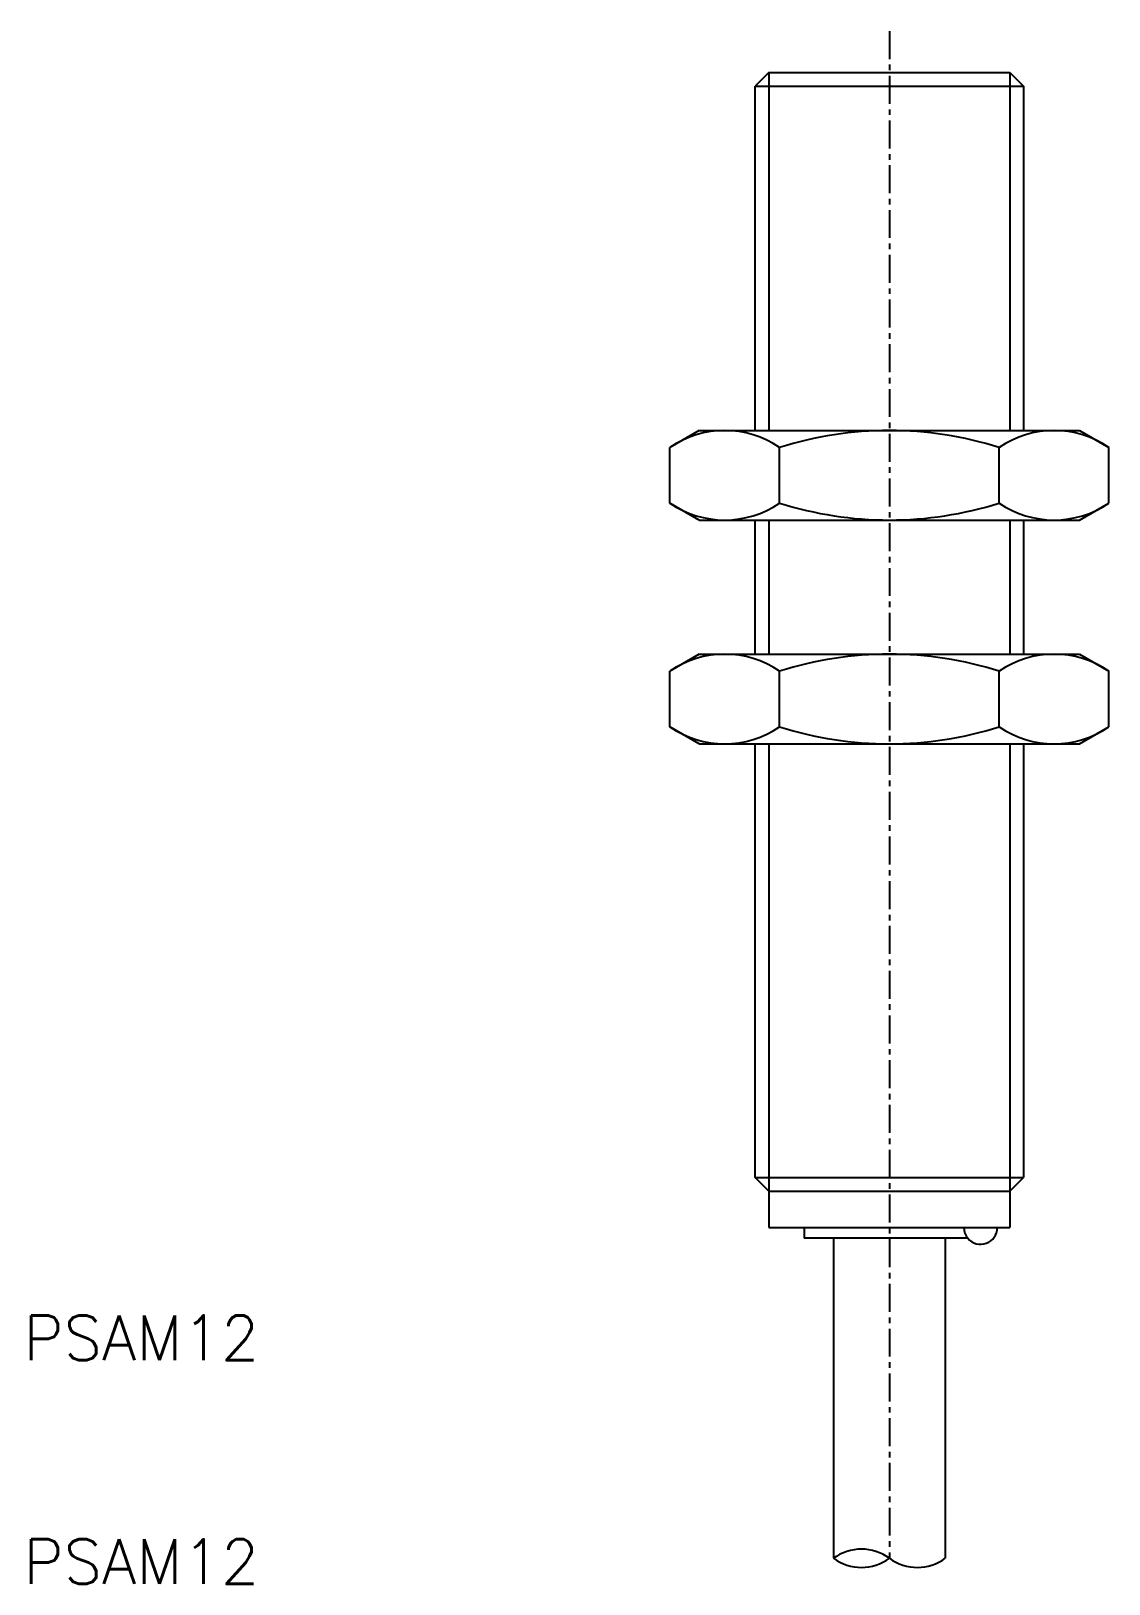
# Model space of a CAD drawing. Extents: x -38.4 to 9.8, y -67.6 to 1.9.
import ezdxf

# ---------------------------------------------------------------- set-up
doc = ezdxf.new("R2010")
doc.units = 0
doc.linetypes.add('CENTER', pattern=[2, 1.25, -0.25, 0.25, -0.25])
doc.layers.get('0').update_dxf_attribs({"linetype": 'CONTINUOUS'})
doc.layers.add('CENTER', color=1, linetype='CENTER')
doc.styles.get("Standard").update_dxf_attribs({"font": 'txt', "bigfont": 'bigfont.shx'})

msp = doc.modelspace()

# ---------------------------------------------------------------- linework, layer by layer
at = {"color": 7, "linetype": 'CONTINUOUS'}
for p, q in [((-5.39, 0), (-6, -0.61)), ((-5.39, 0), (-4.743, 0)), ((-5.39, 0), (-4.743, 0)), ((-4.743, 0), (4.743, 0)), ((-4.743, 0), (4.743, 0)), ((4.743, 0), (5.39, 0)), ((4.743, 0), (5.39, 0)), ((5.39, 0), (6, -0.61)), ((-6, -0.61), (6, -0.61)), ((-6, -16), (-6, -0.61)), ((6, -0.61), (6, -16)), ((-8.5, -16), (-9.815, -16.759)), ((-8.5, -16), (8.5, -16)), ((-8.5, -16), (8.5, -16)), ((8.5, -16), (9.815, -16.759)), ((-9.815, -19.241), (-9.815, -16.759)), ((-4.907, -19.241), (-4.907, -16.759)), ((4.907, -19.241), (4.907, -16.759)), ((4.907, -19.195), (4.907, -16.805)), ((9.815, -19.241), (9.815, -16.759)), ((-8.5, -20), (-9.815, -19.241)), ((8.5, -20), (9.815, -19.241)), ((-8.5, -20), (8.5, -20)), ((-6, -26), (-6, -20)), ((6, -20), (6, -26)), ((-8.5, -26), (-9.815, -26.759)), ((-8.5, -26), (8.5, -26)), ((-8.5, -26), (8.5, -26)), ((8.5, -26), (9.815, -26.759)), ((-9.815, -29.241), (-9.815, -26.759)), ((-4.907, -29.241), (-4.907, -26.759)), ((4.907, -29.241), (4.907, -26.759)), ((4.907, -29.195), (4.907, -26.805)), ((9.815, -29.241), (9.815, -26.759)), ((-8.5, -30), (-9.815, -29.241)), ((8.5, -30), (9.815, -29.241)), ((-8.5, -30), (8.5, -30)), ((-6, -49.39), (-6, -30)), ((6, -30), (6, -49.39)), ((-5.39, -50), (-6, -49.39)), ((-6, -49.39), (6, -49.39)), ((5.39, -50), (6, -49.39)), ((-5.39, -50), (5.39, -50)), ((-5.39, -50), (-5.39, -51.627)), ((5.39, -50), (5.39, -51.627)), ((-5.39, -51.627), (-3.808, -51.627)), ((-3.808, -51.627), (-3.808, -52.105)), ((-3.808, -51.627), (4.824, -51.627)), ((4.824, -51.627), (5.39, -51.627)), ((-2.5, -52.105), (-3.808, -52.105)), ((-2.5, -52.105), (-2.5, -66.406)), ((2.5, -52.105), (-2.5, -52.105)), ((2.5, -52.105), (2.5, -66.406)), ((3.507, -52.105), (2.5, -52.105))]:
    msp.add_line(p, q, dxfattribs=at)
at = {"color": 3, "linetype": 'CONTINUOUS'}
for p, q in [((-5.39, 0), (-5.39, -16)), ((5.39, 0), (5.39, -16)), ((-5.39, -20), (-5.39, -26)), ((5.39, -20), (5.39, -26)), ((-5.39, -30), (-5.39, -50)), ((5.39, -30), (5.39, -50))]:
    msp.add_line(p, q, dxfattribs=at)
at = {"color": 7, "linetype": 'CONTINUOUS'}
for centre, radius, start, end in [((-7.361, -20.345), 4.345, 55.61575, 124.38425), ((0, -32.241), 16.241, 72.41205, 107.58795), ((7.361, -20.345), 4.345, 55.61575, 124.38425), ((-7.361, -15.655), 4.345, 235.61575, 304.38425), ((0, -3.759), 16.241, 252.41205, 287.58795), ((7.361, -15.655), 4.345, 235.61575, 304.38425), ((-7.361, -30.345), 4.345, 55.61575, 124.38425), ((0, -42.241), 16.241, 72.41205, 107.58795), ((7.361, -30.345), 4.345, 55.61575, 124.38425), ((-7.361, -25.655), 4.345, 235.61575, 304.38425), ((0, -13.759), 16.241, 252.41205, 287.58795), ((7.361, -25.655), 4.345, 235.61575, 304.38425), ((4.078, -51.626), 0.746, 180, 219.96767), ((4.078, -51.626), 0.746, 219.96767, 359.95016), ((-1.25, -68.115), 2.118, 53.83053, 126.16947), ((-1.25, -64.696), 2.118, 233.83053, 306.16947), ((1.25, -64.696), 2.118, 233.83053, 306.16947)]:
    msp.add_arc(centre, radius, start, end, dxfattribs=at)
at = {"layer": 'CENTER', "color": 1, "linetype": 'CENTER'}
msp.add_line((0, 1.855), (0, -66.406), dxfattribs=at)

# ---------------------------------------------------------------- texts
at = {"color": 7, "linetype": 'CONTINUOUS'}
for p in [(-38.716, -57.554), (-38.716, -67.554)]:
    msp.add_text('PSAM12', height=2, dxfattribs=at).set_placement(p)

doc.saveas('drawing.dxf')
